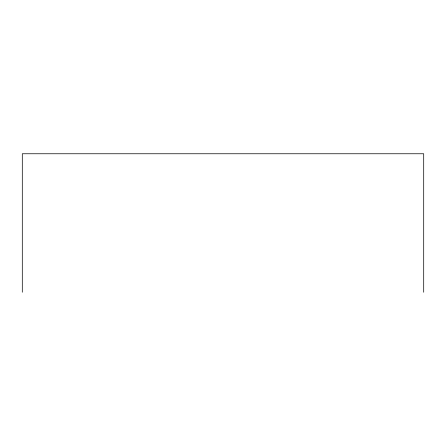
<?xml version="1.0" encoding="UTF-8"?>
<svg xmlns="http://www.w3.org/2000/svg" width="446" height="446" viewBox="0 0 446 446"><rect width="100%" height="100%" fill="white"/><g stroke="black" fill="none" stroke-linecap="round" stroke-linejoin="round"><path stroke-width="0.67" d="M423.7 292.242L423.7 153.758L22.3 153.758L22.3 292.242"/></g></svg>
